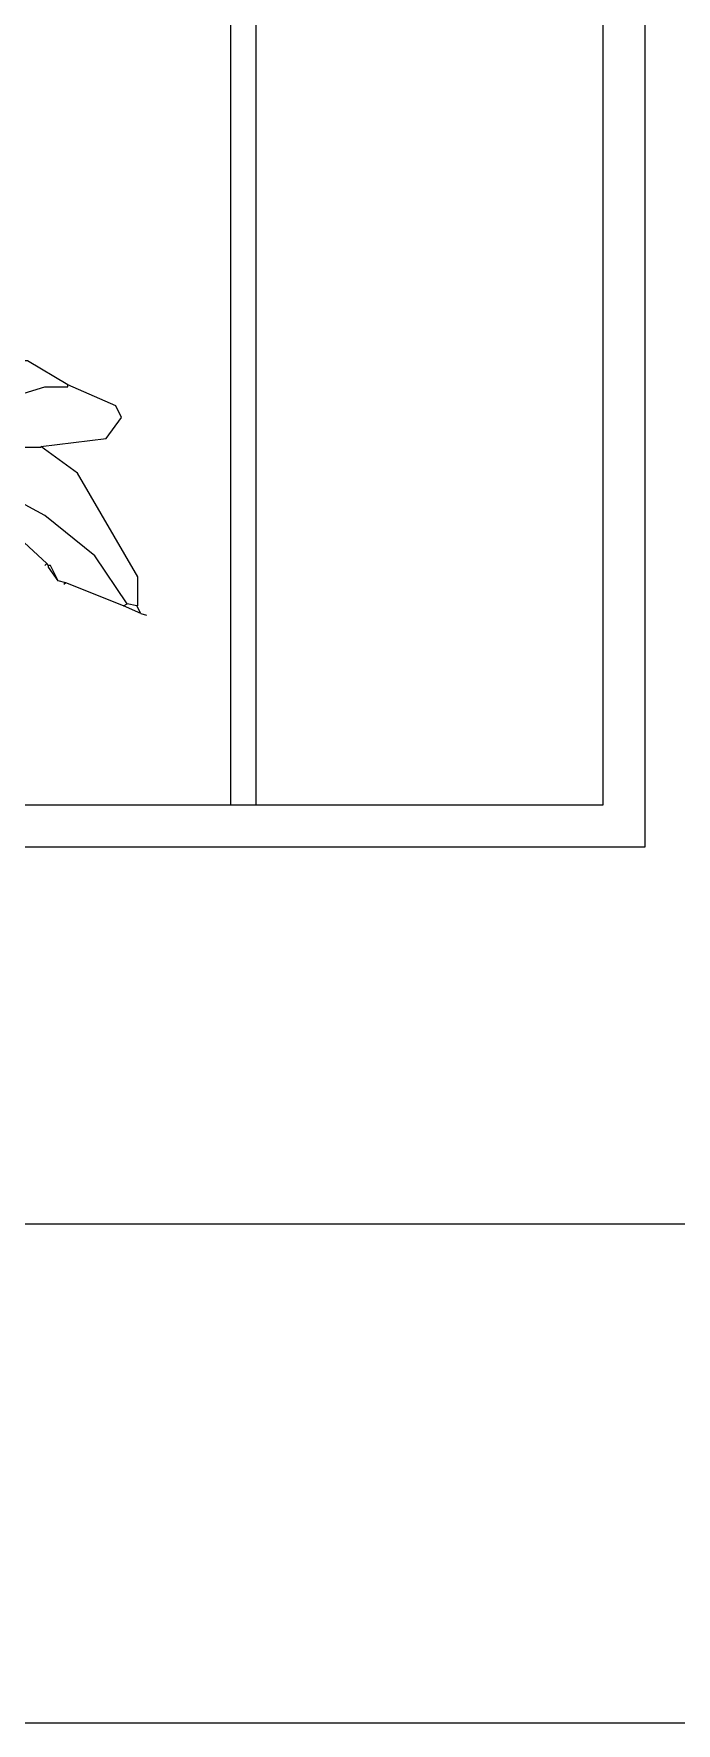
# Model space of a CAD drawing. Header units: millimetres. Extents: x -25 to 177, y -4701 to 789.
# Drawn here: x 97.862 to 98.63, y 389.337 to 391.354 of the extents above; entities that cross this region are included whole.
import ezdxf

# ---------------------------------------------------------------- set-up
doc = ezdxf.new("R2010")
doc.units = ezdxf.units.MM
for name, color, linetype in [('muros', 12, 'Continuous'), ('Standard', 7, 'Continuous'), ('ventanas', 140, 'Continuous')]:
    doc.layers.add(name, color=color, linetype=linetype)

msp = doc.modelspace()

# ---------------------------------------------------------------- linework, layer by layer
at = {"layer": 'muros'}
for p, q in [((96.3925, 389.9334), (102.4267, 389.9334)), ((98.6672, 389.3374), (96.3939, 389.3374))]:
    msp.add_line(p, q, dxfattribs=at)
at = {"layer": 'Standard', "color": 3, "linetype": 'Continuous'}
for points in [[(97.9031, 390.9347), (97.855, 390.9633), (97.8137, 390.9633)], [(97.7656, 390.8705), (97.8458, 390.9232), (97.8756, 390.9324), (97.9031, 390.9324), (97.9031, 390.9347)], [(97.871, 390.8613), (97.9489, 390.8705), (97.9673, 390.8957), (97.9604, 390.9095), (97.9031, 390.9347)], [(97.8206, 390.8602), (97.871, 390.8602)], [(97.9867, 390.6711), (97.9867, 390.7055), (97.9145, 390.8293), (97.871, 390.8613)], [(97.9741, 390.6734), (97.9352, 390.7307), (97.8756, 390.7788), (97.8091, 390.8144), (97.7771, 390.8144)], [(97.8779, 390.7216), (97.8458, 390.7513), (97.8389, 390.7536)], [(97.8779, 390.7216), (97.8756, 390.7193)], [(97.8802, 390.7193), (97.8779, 390.7216)], [(97.8917, 390.7009), (97.8802, 390.717), (97.8802, 390.7193)], [(97.8917, 390.7009), (97.8825, 390.7193), (97.8802, 390.7193)], [(97.9008, 390.6986), (97.8917, 390.7009)], [(97.9008, 390.6986), (97.8985, 390.6963)], [(97.9695, 390.6711), (97.9008, 390.6986)], [(97.9695, 390.6711), (97.9741, 390.6734)], [(97.9902, 390.662), (97.9695, 390.6711)], [(97.9856, 390.6711), (97.9741, 390.6734)], [(97.9902, 390.662), (97.9856, 390.6711)], [(97.9902, 390.662), (97.9971, 390.6597)]]:
    msp.add_lwpolyline(points, dxfattribs=at)
at = {"layer": 'ventanas'}
for p, q in [((98.5925, 390.3834), (98.5925, 392.2084)), ((98.0975, 392.1584), (98.0975, 390.4334)), ((98.1275, 392.1584), (98.1275, 390.4334)), ((98.5425, 390.4334), (98.5425, 392.1584)), ((96.8225, 390.4334), (98.5425, 390.4334)), ((96.7725, 390.3834), (98.5925, 390.3834))]:
    msp.add_line(p, q, dxfattribs=at)

doc.saveas('drawing.dxf')
